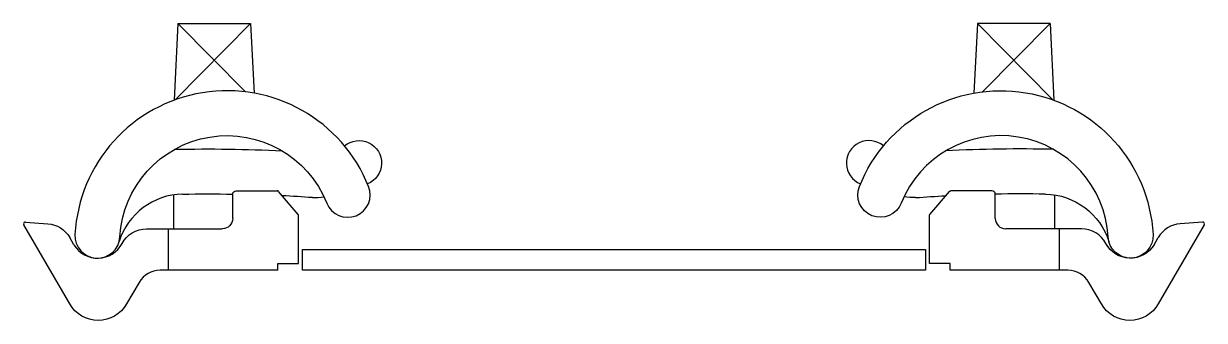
# Model space of a CAD drawing. Header units: metres. Extents: x -0.17 to 1.64, y -0.01 to 0.07.
# Drawn here: x 1.2948 to 1.6358, y -0.0145 to 0.0713 of the extents above.
import ezdxf

# ---------------------------------------------------------------- set-up
doc = ezdxf.new("R2010")
doc.units = ezdxf.units.M
doc.header["$MEASUREMENT"] = 0

msp = doc.modelspace()

# ---------------------------------------------------------------- linework, layer by layer
for p, q in [((1.339331039916014, 0.07134534054994583), (1.338223698467607, 0.04919851219690609)), ((1.338619841880089, 0.04934325166971248), (1.360331039916014, 0.07134534054994583)), ((1.339331039916014, 0.07134534054994583), (1.358795627176756, 0.05162629722692655)), ((1.339331039916014, 0.07134534054994583), (1.360331039916014, 0.07134534054994583)), ((1.360331039916014, 0.07134534054994583), (1.36133613258877, 0.05124402220017073)), ((1.570231040079857, 0.07134534054994583), (1.569225947407101, 0.05124402220017073)), ((1.591942238115781, 0.04934325166971248), (1.570231040079857, 0.07134534054994583)), ((1.591231040079857, 0.07134534054994583), (1.570231040079857, 0.07134534054994583)), ((1.591231040079857, 0.07134534054994583), (1.571766452819115, 0.05162629722692655)), ((1.591231040079857, 0.07134534054994583), (1.592338381528264, 0.04919851219690609)), ((1.338038597234528, 0.02180093421615166), (1.338038597234528, 0.01197974685047666)), ((1.355137443225121, 0.01500000703334808), (1.355137442480063, 0.02200000703334808)), ((1.356137442345952, 0.02300000709295273), (1.368031442414259, 0.02300000840425491)), ((1.374020443062519, 0.01613900911808014), (1.368414442430472, 0.0228220084309578)), ((1.556541636933352, 0.01613900911808014), (1.562147637565399, 0.0228220084309578)), ((1.574424637649918, 0.02300000709295273), (1.562530637581612, 0.02300000840425491)), ((1.57542463677075, 0.01500000703334808), (1.575424637515808, 0.02200000703334808)), ((1.592523482761343, 0.02180093421615166), (1.592523482761343, 0.01197974685047666)), ((1.295285180952891, 0.0139246744327227), (1.301733443374967, 0.01347700142860413)), ((1.374137444573676, 0.002000009179115296), (1.374137443128263, 0.0158180091381073)), ((1.556424635422195, 0.002000009179115296), (1.556424636867608, 0.0158180091381073)), ((1.635276899067817, 0.01392467443444704), (1.628828636620904, 0.01347700142860413)), ((1.308053800007701, -0.00975), (1.294817538928101, 0.01317587505136201)), ((1.330270737561619, 0.01200000435113907), (1.336643759633636, 0.01200000500679016)), ((1.336643759633636, 0.01200000500679016), (1.352137443523144, 0.01200000661611557)), ((1.336643760892784, 4.947185516357422e-09), (1.336643759633636, 0.01200000494718552)), ((1.593918320362235, 0.01200000500679016), (1.578424636472727, 0.01200000661611557)), ((1.593918319103087, 4.947185516357422e-09), (1.593918320362235, 0.01200000494718552)), ((1.600291342434252, 0.01200000435113907), (1.593918320362235, 0.01200000500679016)), ((1.635744541092607, 0.01317587505308635), (1.622508280012012, -0.00975)), ((1.309289444032346, 0.007365002155303955), (1.308057443815505, 0.009499001920223236)), ((1.621272635963524, 0.007365002155303955), (1.622504636180366, 0.009499001920223236)), ((1.368137444782293, 0), (1.334178900000453, 0)), ((1.368137444573676, 0.002000008463859558), (1.374137444573676, 0.002000009179115296)), ((1.368137444782292, 8.46385955810547e-09), (1.368137444573676, 0.002000008463859558)), ((1.562424635422195, 0.002000008463859558), (1.556424635422195, 0.002000009179115296)), ((1.562424635213579, 8.46385955810547e-09), (1.562424635422195, 0.002000008463859558)), ((1.596383180007339, 0), (1.562424635213578, 0)), ((1.32811672000587, -0.0035), (1.324508280012012, -0.00975)), ((1.606053800007701, -0.00975), (1.602445360001922, -0.0035))]:
    msp.add_line(p, q)
at = {"flags": 128}
for points in [[(1.309587871799562, 0.01035746351540072, 0.9999840958381686), (1.322568300911789, 0.009644399573106614, -0.8034795758930492), (1.382318687905938, 0.0194208059761168, 0.9999997645765569), (1.394394882437031, 0.02423386381707771, 0.8034776427597413), (1.309587894495031, 0.0103578764724553)], [(1.620974208196309, 0.01035746351540072, -0.9999840958381686), (1.607993779084082, 0.009644399573106614, 0.8034795758930492), (1.548243392089933, 0.0194208059761168, -0.9999997645765569), (1.53616719755884, 0.02423386381707772, -0.8034776427597413), (1.62097418550084, 0.0103578764724553)]]:
    msp.add_lwpolyline(points, format="xyb", dxfattribs=at)
msp.add_lwpolyline([(1.555281039997935, 0), (1.375281039997935, 0), (1.375281039997935, 0.006), (1.555281039997935, 0.006)], close=True, dxfattribs=at)
at = {"extrusion": (0, 0, -1)}
for centre, radius, start, end in [((-1.391662028145199, 0.03101219187919342), 0.00650000000000001, 49.58690415705748, 248.0790506669017), ((-1.34773973237217, -0.4120870780831174), 0.4471695865277912, 88.79838796990518, 92.77890646937), ((-1.34773973237217, -0.4120870780831174), 0.434169586527791, 89.06564682092441, 90.97729356798189), ((-1.356137442494964, 0.02200000709295273), 0.001, 359.9999939527501, 89.99999395275017), ((-1.55239610258996, 0.04701552325431549), 0.02600000000000004, 269.9861036347713, 277.4300180438115), ((-1.582822347623701, -0.4120870780831174), 0.434169586527791, 85.98231429018671, 87.12951175015588), ((-1.562530809205736, 0.02250000834465027), 0.0005, 39.99665601783118, 90.00000601783117), ((-1.589554941517705, 0.002498527633587946), 0.01952934041368993, 91.01906127652427, 162.7625585366776), ((-1.352137443225121, 0.01500000673532486), 0.003000000000000002, 179.9999939527502, 269.9999939527502), ((-1.556924636852706, 0.01581803601980209), 0.0005, 6.047249816755364e-06, 39.99754771391648), ((-1.301128809395467, 0.005500001311302185), 0.008000000000000005, 94.33456895275019, 150.004246730528), ((-1.330270738396083, 0.004000004351139069), 0.008, 27.95318006386129, 89.99999395275019), ((-1.61442463639077, 0.01150000292062759), 0.008, 211.0548810472498, 332.0468199361387), ((-1.316281040045619, -0.004999999523162842), 0.009500000000000003, 209.9999983140917, 330.0000010918695), ((-1.614281039962173, -0.004999999523162842), 0.009500000000000005, 209.9999989081305, 330.0000016859083)]:
    msp.add_arc(centre, radius, start, end, dxfattribs=at)
for centre, radius, start, end in [((1.538900051850671, 0.03101219187919342), 0.00650000000000001, 49.58690415705748, 248.0790506669017), ((1.582822347623701, -0.4120870780831174), 0.4471695865277912, 88.79838796990518, 92.77890646937), ((1.341007138478165, 0.002498527633587946), 0.01952934041368993, 91.01906127652427, 162.7625585366776), ((1.368031270790135, 0.02250000834465027), 0.0005, 39.99665601783118, 90.00000601783117), ((1.34773973237217, -0.4120870780831174), 0.434169586527791, 85.98231429018671, 87.12951175015588), ((1.378165977405911, 0.04701552325431549), 0.02600000000000004, 269.9861036347713, 277.4300180438115), ((1.574424637500907, 0.02200000709295273), 0.001, 359.9999939527501, 89.99999395275017), ((1.582822347623701, -0.4120870780831174), 0.434169586527791, 89.06564682092441, 90.97729356798189), ((1.295250551622246, 0.01342587506478095), 0.0005, 86.0285917041281, 210.0000017755802), ((1.373637443143164, 0.01581803601980209), 0.0005, 6.047249816755364e-06, 39.99754771391648), ((1.57842463677075, 0.01500000673532486), 0.003000000000000002, 179.9999939527502, 269.9999939527502), ((1.635311528398462, 0.01342587506650529), 0.0005, 329.9999982244209, 93.97140829587298), ((1.600291341599787, 0.004000004351139069), 0.008, 27.95318006386129, 89.99999395275019), ((1.629433270600403, 0.005500001311302185), 0.008000000000000005, 94.33456895275019, 150.004246730528), ((1.3161374436051, 0.01150000292062759), 0.008, 211.0548810472498, 332.0468199361387), ((1.334178897055984, -0.007), 0.007000000000000001, 89.99999972043899, 149.999999720439), ((1.596383182963729, -0.007), 0.007000000000000003, 30.00000027956102, 90.00000027956101)]:
    msp.add_arc(centre, radius, start, end)

doc.saveas('drawing.dxf')
